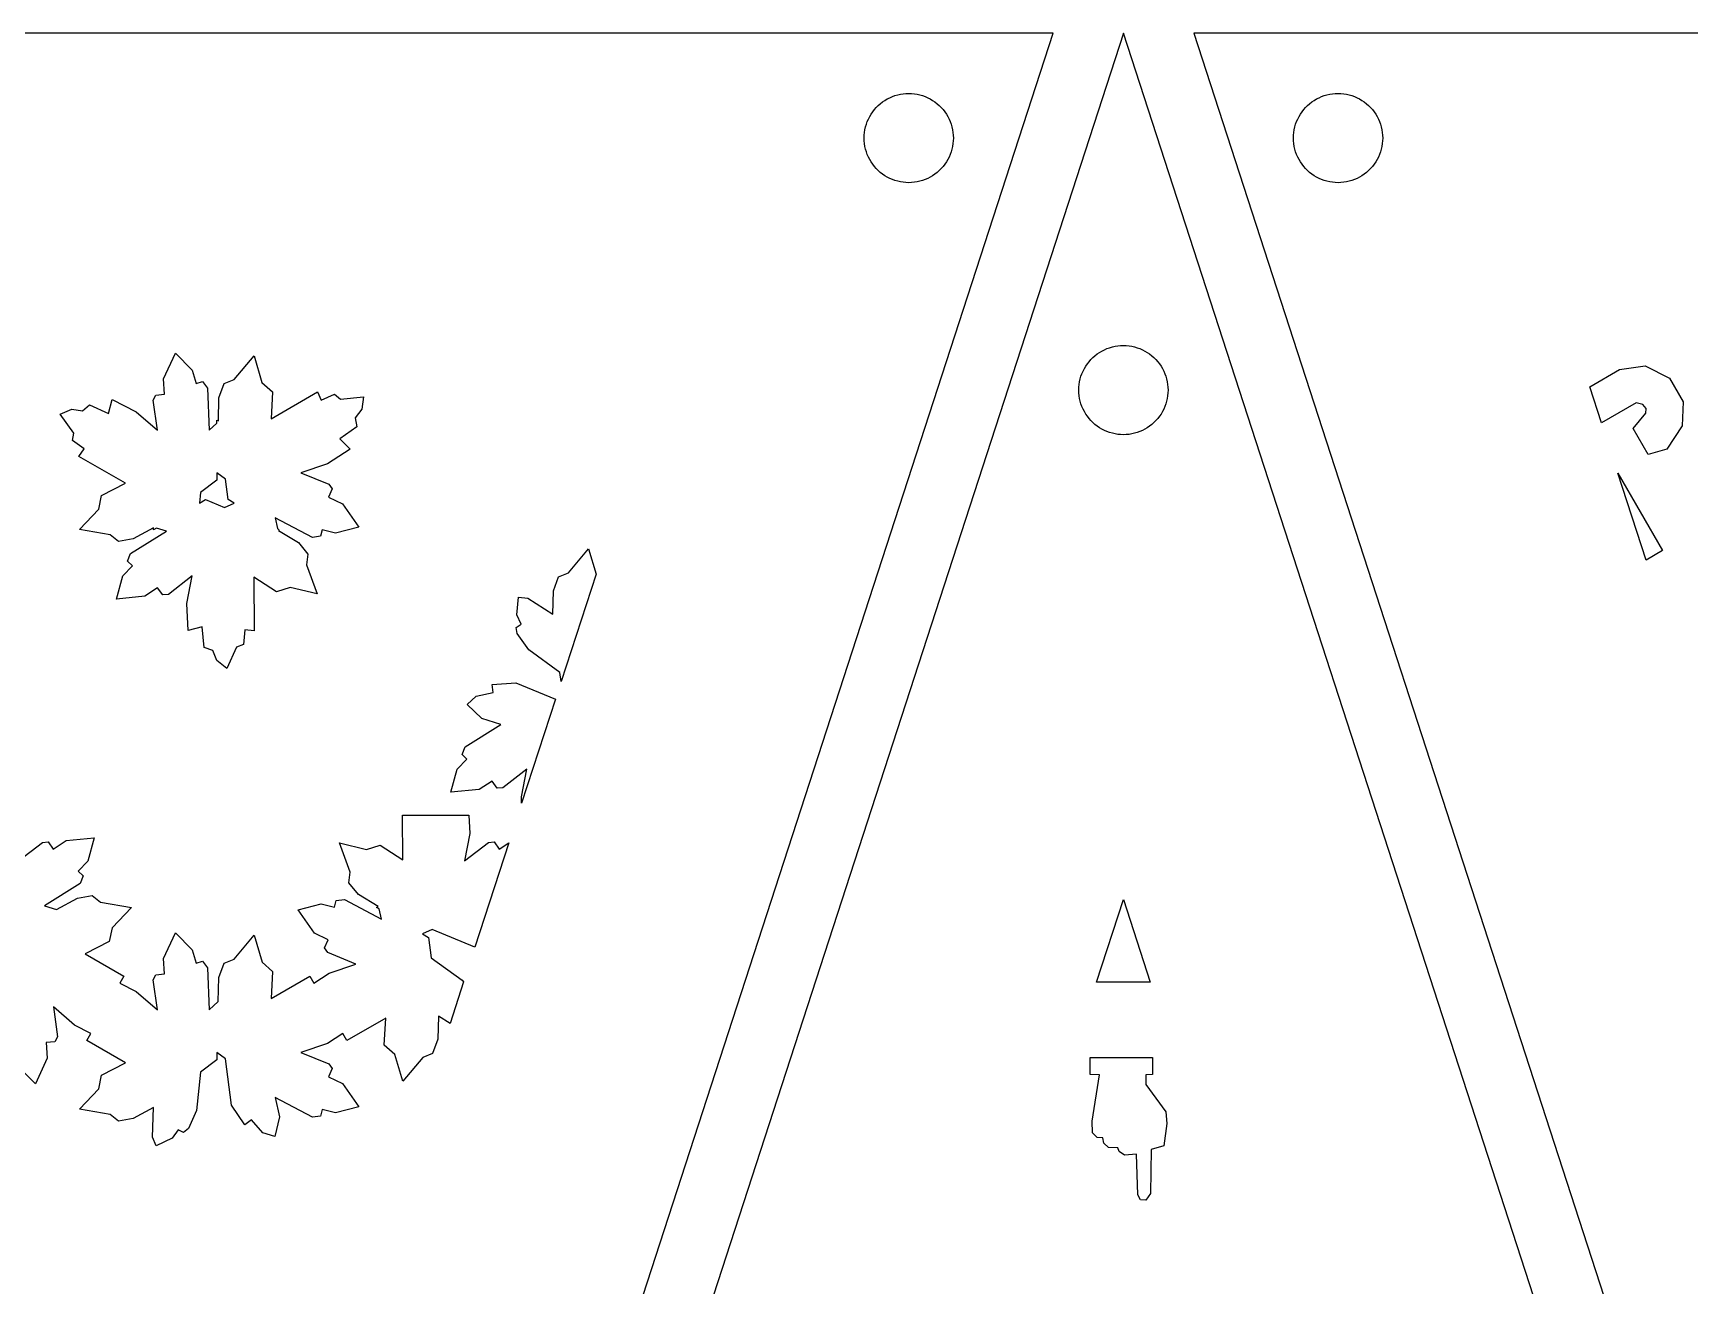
# Model space of a CAD drawing. Header units: metres. Extents: x 20 to 1108, y 20 to 485.
# Drawn here: x 593.2 to 667.5, y 428.5 to 484.7 of the extents above; entities that cross this region are included whole.
import ezdxf

# ---------------------------------------------------------------- set-up
doc = ezdxf.new("R2010")
doc.units = ezdxf.units.M

msp = doc.modelspace()

# ---------------------------------------------------------------- linework, layer by layer
for p, q in [((638.926, 484.652), (488.926, 484.652)), ((563.926, 253.826), (638.926, 484.652)), ((642.081, 484.652), (567.081, 253.826)), ((717.081, 253.826), (642.081, 484.652)), ((795.235, 484.652), (645.235, 484.652)), ((645.235, 484.652), (720.235, 253.826)), ((631.085, 481.408), (631.179, 481.491)), ((631.179, 481.491), (631.279, 481.569)), ((631.279, 481.569), (631.382, 481.639)), ((631.382, 481.639), (631.491, 481.703)), ((631.491, 481.703), (631.603, 481.76)), ((631.603, 481.76), (631.718, 481.81)), ((631.718, 481.81), (631.836, 481.853)), ((631.836, 481.853), (631.957, 481.888)), ((631.957, 481.888), (632.08, 481.915)), ((632.08, 481.915), (632.204, 481.935)), ((632.204, 481.935), (632.329, 481.946)), ((632.329, 481.946), (632.455, 481.95)), ((632.455, 481.95), (632.58, 481.946)), ((632.58, 481.946), (632.705, 481.935)), ((632.705, 481.935), (632.829, 481.915)), ((632.829, 481.915), (632.952, 481.888)), ((632.952, 481.888), (633.072, 481.853)), ((633.072, 481.853), (633.19, 481.81)), ((633.19, 481.81), (633.306, 481.76)), ((633.306, 481.76), (633.417, 481.703)), ((633.417, 481.703), (633.526, 481.639)), ((633.526, 481.639), (633.629, 481.569)), ((633.629, 481.569), (633.729, 481.491)), ((633.729, 481.491), (633.824, 481.408)), ((650.338, 481.408), (650.432, 481.491)), ((650.432, 481.491), (650.532, 481.569)), ((650.532, 481.569), (650.635, 481.639)), ((650.635, 481.639), (650.744, 481.703)), ((650.744, 481.703), (650.855, 481.76)), ((650.855, 481.76), (650.971, 481.81)), ((650.971, 481.81), (651.09, 481.853)), ((651.09, 481.853), (651.21, 481.888)), ((651.21, 481.888), (651.333, 481.915)), ((651.333, 481.915), (651.457, 481.935)), ((651.457, 481.935), (651.582, 481.946)), ((651.582, 481.946), (651.707, 481.95)), ((651.707, 481.95), (651.833, 481.946)), ((651.833, 481.946), (651.958, 481.935)), ((651.958, 481.935), (652.082, 481.915)), ((652.082, 481.915), (652.205, 481.888)), ((652.205, 481.888), (652.325, 481.853)), ((652.325, 481.853), (652.443, 481.81)), ((652.443, 481.81), (652.558, 481.76)), ((652.558, 481.76), (652.671, 481.703)), ((652.671, 481.703), (652.779, 481.639)), ((652.779, 481.639), (652.883, 481.569)), ((652.883, 481.569), (652.982, 481.491)), ((652.982, 481.491), (653.076, 481.408)), ((630.594, 480.687), (630.644, 480.802)), ((630.644, 480.802), (630.702, 480.913)), ((630.702, 480.913), (630.765, 481.022)), ((630.765, 481.022), (630.836, 481.126)), ((630.836, 481.126), (630.913, 481.225)), ((630.913, 481.225), (630.997, 481.319)), ((630.997, 481.319), (631.085, 481.408)), ((633.824, 481.408), (633.912, 481.319)), ((633.912, 481.319), (633.996, 481.225)), ((633.996, 481.225), (634.072, 481.126)), ((634.072, 481.126), (634.143, 481.022)), ((634.143, 481.022), (634.207, 480.913)), ((634.207, 480.913), (634.264, 480.802)), ((634.264, 480.802), (634.314, 480.687)), ((649.847, 480.687), (649.897, 480.802)), ((649.897, 480.802), (649.955, 480.913)), ((649.955, 480.913), (650.018, 481.022)), ((650.018, 481.022), (650.09, 481.126)), ((650.09, 481.126), (650.166, 481.225)), ((650.166, 481.225), (650.25, 481.319)), ((650.25, 481.319), (650.338, 481.408)), ((653.076, 481.408), (653.165, 481.319)), ((653.165, 481.319), (653.249, 481.225)), ((653.249, 481.225), (653.325, 481.126)), ((653.325, 481.126), (653.396, 481.022)), ((653.396, 481.022), (653.46, 480.913)), ((653.46, 480.913), (653.517, 480.802)), ((653.517, 480.802), (653.567, 480.687)), ((630.455, 479.95), (630.459, 480.075)), ((630.459, 480.075), (630.47, 480.201)), ((630.47, 480.201), (630.49, 480.325)), ((630.49, 480.325), (630.517, 480.447)), ((630.517, 480.447), (630.552, 480.569)), ((630.552, 480.569), (630.594, 480.687)), ((634.314, 480.687), (634.356, 480.569)), ((634.356, 480.569), (634.391, 480.447)), ((634.391, 480.447), (634.418, 480.325)), ((634.418, 480.325), (634.438, 480.201)), ((634.438, 480.201), (634.45, 480.075)), ((634.45, 480.075), (634.455, 479.95)), ((649.707, 479.95), (649.712, 480.075)), ((649.712, 480.075), (649.723, 480.201)), ((649.723, 480.201), (649.743, 480.325)), ((649.743, 480.325), (649.77, 480.447)), ((649.77, 480.447), (649.805, 480.569)), ((649.805, 480.569), (649.847, 480.687)), ((653.567, 480.687), (653.609, 480.569)), ((653.609, 480.569), (653.644, 480.447)), ((653.644, 480.447), (653.672, 480.325)), ((653.672, 480.325), (653.691, 480.201)), ((653.691, 480.201), (653.703, 480.075)), ((653.703, 480.075), (653.707, 479.95)), ((630.459, 479.824), (630.455, 479.95)), ((630.47, 479.699), (630.459, 479.824)), ((630.49, 479.575), (630.47, 479.699)), ((630.517, 479.453), (630.49, 479.575)), ((630.552, 479.332), (630.517, 479.453)), ((630.594, 479.214), (630.552, 479.332)), ((630.644, 479.099), (630.594, 479.214)), ((634.314, 479.214), (634.264, 479.099)), ((634.356, 479.332), (634.314, 479.214)), ((634.391, 479.453), (634.356, 479.332)), ((634.418, 479.575), (634.391, 479.453)), ((634.438, 479.699), (634.418, 479.575)), ((634.45, 479.824), (634.438, 479.699)), ((634.455, 479.95), (634.45, 479.824)), ((649.712, 479.824), (649.707, 479.95)), ((649.723, 479.699), (649.712, 479.824)), ((649.743, 479.575), (649.723, 479.699)), ((649.77, 479.453), (649.743, 479.575)), ((649.805, 479.332), (649.77, 479.453)), ((649.847, 479.214), (649.805, 479.332)), ((649.897, 479.099), (649.847, 479.214)), ((653.567, 479.214), (653.517, 479.099)), ((653.609, 479.332), (653.567, 479.214)), ((653.644, 479.453), (653.609, 479.332)), ((653.672, 479.575), (653.644, 479.453)), ((653.691, 479.699), (653.672, 479.575)), ((653.703, 479.824), (653.691, 479.699)), ((653.707, 479.95), (653.703, 479.824)), ((630.702, 478.986), (630.644, 479.099)), ((630.765, 478.878), (630.702, 478.986)), ((630.836, 478.775), (630.765, 478.878)), ((630.913, 478.675), (630.836, 478.775)), ((630.997, 478.581), (630.913, 478.675)), ((631.085, 478.492), (630.997, 478.581)), ((631.179, 478.409), (631.085, 478.492)), ((633.824, 478.492), (633.729, 478.409)), ((633.912, 478.581), (633.824, 478.492)), ((633.996, 478.675), (633.912, 478.581)), ((634.072, 478.775), (633.996, 478.675)), ((634.143, 478.878), (634.072, 478.775)), ((634.207, 478.986), (634.143, 478.878)), ((634.264, 479.099), (634.207, 478.986)), ((649.955, 478.986), (649.897, 479.099)), ((650.018, 478.878), (649.955, 478.986)), ((650.09, 478.775), (650.018, 478.878)), ((650.166, 478.675), (650.09, 478.775)), ((650.25, 478.581), (650.166, 478.675)), ((650.338, 478.492), (650.25, 478.581)), ((650.432, 478.409), (650.338, 478.492)), ((653.076, 478.492), (652.982, 478.409)), ((653.165, 478.581), (653.076, 478.492)), ((653.249, 478.675), (653.165, 478.581)), ((653.325, 478.775), (653.249, 478.675)), ((653.396, 478.878), (653.325, 478.775)), ((653.46, 478.986), (653.396, 478.878)), ((653.517, 479.099), (653.46, 478.986)), ((631.279, 478.332), (631.179, 478.409)), ((631.382, 478.262), (631.279, 478.332)), ((631.491, 478.197), (631.382, 478.262)), ((631.603, 478.141), (631.491, 478.197)), ((631.718, 478.091), (631.603, 478.141)), ((631.836, 478.048), (631.718, 478.091)), ((631.957, 478.013), (631.836, 478.048)), ((632.08, 477.986), (631.957, 478.013)), ((632.204, 477.966), (632.08, 477.986)), ((632.329, 477.954), (632.204, 477.966)), ((632.455, 477.95), (632.329, 477.954)), ((632.58, 477.954), (632.455, 477.95)), ((632.705, 477.966), (632.58, 477.954)), ((632.829, 477.986), (632.705, 477.966)), ((632.952, 478.013), (632.829, 477.986)), ((633.072, 478.048), (632.952, 478.013)), ((633.19, 478.091), (633.072, 478.048)), ((633.306, 478.141), (633.19, 478.091)), ((633.417, 478.197), (633.306, 478.141)), ((633.526, 478.262), (633.417, 478.197)), ((633.629, 478.332), (633.526, 478.262)), ((633.729, 478.409), (633.629, 478.332)), ((650.532, 478.332), (650.432, 478.409)), ((650.635, 478.262), (650.532, 478.332)), ((650.744, 478.197), (650.635, 478.262)), ((650.855, 478.141), (650.744, 478.197)), ((650.971, 478.091), (650.855, 478.141)), ((651.09, 478.048), (650.971, 478.091)), ((651.21, 478.013), (651.09, 478.048)), ((651.333, 477.986), (651.21, 478.013)), ((651.457, 477.966), (651.333, 477.986)), ((651.582, 477.954), (651.457, 477.966)), ((651.707, 477.95), (651.582, 477.954)), ((651.833, 477.954), (651.707, 477.95)), ((651.958, 477.966), (651.833, 477.954)), ((652.082, 477.986), (651.958, 477.966)), ((652.205, 478.013), (652.082, 477.986)), ((652.325, 478.048), (652.205, 478.013)), ((652.443, 478.091), (652.325, 478.048)), ((652.558, 478.141), (652.443, 478.091)), ((652.671, 478.197), (652.558, 478.141)), ((652.779, 478.262), (652.671, 478.197)), ((652.883, 478.332), (652.779, 478.262)), ((652.982, 478.409), (652.883, 478.332)), ((599.037, 469.156), (599.565, 470.312)), ((599.565, 470.312), (600.319, 469.544)), ((640.905, 470.271), (641.009, 470.341)), ((641.009, 470.341), (641.117, 470.405)), ((641.117, 470.405), (641.229, 470.462)), ((641.229, 470.462), (641.344, 470.512)), ((641.344, 470.512), (641.463, 470.554)), ((641.463, 470.554), (641.584, 470.589)), ((641.584, 470.589), (641.706, 470.617)), ((641.706, 470.617), (641.83, 470.636)), ((641.83, 470.636), (641.955, 470.649)), ((641.955, 470.649), (642.081, 470.652)), ((642.081, 470.652), (642.207, 470.649)), ((642.207, 470.649), (642.332, 470.636)), ((642.332, 470.636), (642.456, 470.617)), ((642.456, 470.617), (642.578, 470.589)), ((642.578, 470.589), (642.699, 470.554)), ((642.699, 470.554), (642.817, 470.512)), ((642.817, 470.512), (642.932, 470.462)), ((642.932, 470.462), (643.045, 470.405)), ((643.045, 470.405), (643.152, 470.341)), ((643.152, 470.341), (643.256, 470.271)), ((602.197, 469.123), (603.092, 470.195)), ((603.092, 470.195), (603.45, 468.992)), ((640.271, 469.504), (640.328, 469.616)), ((640.328, 469.616), (640.392, 469.725)), ((640.392, 469.725), (640.463, 469.828)), ((640.463, 469.828), (640.54, 469.927)), ((640.54, 469.927), (640.623, 470.022)), ((640.623, 470.022), (640.712, 470.11)), ((640.712, 470.11), (640.806, 470.193)), ((640.806, 470.193), (640.905, 470.271)), ((643.256, 470.271), (643.355, 470.193)), ((643.355, 470.193), (643.45, 470.11)), ((643.45, 470.11), (643.539, 470.022)), ((643.539, 470.022), (643.622, 469.927)), ((643.622, 469.927), (643.699, 469.828)), ((643.699, 469.828), (643.769, 469.725)), ((643.769, 469.725), (643.834, 469.616)), ((643.834, 469.616), (643.89, 469.504)), ((663.002, 468.805), (664.323, 469.569)), ((664.323, 469.569), (665.475, 469.735)), ((665.475, 469.735), (666.568, 469.194)), ((599.078, 468.463), (599.037, 469.156)), ((600.319, 469.544), (600.492, 468.949)), ((600.492, 468.949), (600.783, 469.035)), ((600.783, 469.035), (601.01, 468.743)), ((601.519, 468.312), (601.751, 468.946)), ((601.751, 468.946), (602.197, 469.123)), ((603.45, 468.992), (603.921, 468.57)), ((640.085, 468.778), (640.096, 468.903)), ((640.096, 468.903), (640.116, 469.027)), ((640.116, 469.027), (640.143, 469.151)), ((640.143, 469.151), (640.178, 469.271)), ((640.178, 469.271), (640.221, 469.388)), ((640.221, 469.388), (640.271, 469.504)), ((643.89, 469.504), (643.94, 469.388)), ((643.94, 469.388), (643.983, 469.271)), ((643.983, 469.271), (644.018, 469.151)), ((644.018, 469.151), (644.046, 469.027)), ((644.046, 469.027), (644.065, 468.903)), ((644.065, 468.903), (644.077, 468.778)), ((666.568, 469.194), (667.18, 468.134)), ((596.566, 467.605), (596.737, 468.235)), ((596.737, 468.235), (597.806, 467.679)), ((598.575, 468.2), (598.683, 468.424)), ((598.76, 466.854), (598.575, 468.2)), ((598.683, 468.424), (599.078, 468.463)), ((601.01, 468.743), (601.079, 466.856)), ((601.494, 467.271), (601.519, 468.312)), ((603.856, 467.362), (605.941, 468.573)), ((603.921, 468.57), (603.856, 467.362)), ((605.941, 468.573), (606.111, 468.197)), ((606.111, 468.197), (606.709, 468.471)), ((606.709, 468.471), (606.968, 468.251)), ((606.968, 468.251), (608.006, 468.356)), ((608.006, 468.356), (607.93, 467.797)), ((640.081, 468.652), (640.085, 468.778)), ((640.085, 468.527), (640.081, 468.652)), ((640.096, 468.402), (640.085, 468.527)), ((640.116, 468.277), (640.096, 468.402)), ((640.143, 468.155), (640.116, 468.277)), ((640.178, 468.034), (640.143, 468.155)), ((644.018, 468.155), (643.983, 468.034)), ((644.046, 468.277), (644.018, 468.155)), ((644.065, 468.402), (644.046, 468.277)), ((644.077, 468.527), (644.065, 468.402)), ((644.077, 468.778), (644.081, 468.652)), ((644.081, 468.652), (644.077, 468.527)), ((663.527, 467.188), (663.002, 468.805)), ((665.077, 468.083), (663.527, 467.188)), ((665.368, 468.005), (665.077, 468.083)), ((667.18, 468.134), (667.142, 467.058)), ((594.397, 467.577), (594.92, 467.791)), ((595.007, 466.729), (594.397, 467.577)), ((594.92, 467.791), (595.404, 467.725)), ((595.404, 467.725), (595.711, 467.994)), ((595.711, 467.994), (596.566, 467.605)), ((597.806, 467.679), (598.76, 466.854)), ((607.93, 467.797), (607.631, 467.41)), ((607.631, 467.41), (607.71, 467.01)), ((640.221, 467.916), (640.178, 468.034)), ((640.271, 467.801), (640.221, 467.916)), ((640.328, 467.69), (640.271, 467.801)), ((640.392, 467.581), (640.328, 467.69)), ((640.463, 467.478), (640.392, 467.581)), ((640.54, 467.377), (640.463, 467.478)), ((640.623, 467.283), (640.54, 467.377)), ((643.622, 467.377), (643.539, 467.283)), ((643.699, 467.478), (643.622, 467.377)), ((643.769, 467.581), (643.699, 467.478)), ((643.834, 467.69), (643.769, 467.581)), ((643.89, 467.801), (643.834, 467.69)), ((643.94, 467.916), (643.89, 467.801)), ((643.983, 468.034), (643.94, 467.916)), ((664.941, 466.93), (665.513, 467.625)), ((665.516, 467.824), (665.368, 468.005)), ((665.513, 467.625), (665.516, 467.824)), ((594.948, 466.399), (595.007, 466.729)), ((601.079, 466.856), (601.427, 467.174)), ((601.427, 467.174), (601.427, 467.31)), ((601.427, 467.31), (601.494, 467.271)), ((607.71, 467.01), (606.946, 466.465)), ((640.712, 467.194), (640.623, 467.283)), ((640.806, 467.111), (640.712, 467.194)), ((640.905, 467.034), (640.806, 467.111)), ((641.009, 466.964), (640.905, 467.034)), ((641.117, 466.901), (641.009, 466.964)), ((641.229, 466.843), (641.117, 466.901)), ((641.344, 466.793), (641.229, 466.843)), ((641.463, 466.75), (641.344, 466.793)), ((641.584, 466.715), (641.463, 466.75)), ((641.706, 466.689), (641.584, 466.715)), ((641.83, 466.668), (641.706, 466.689)), ((641.955, 466.656), (641.83, 466.668)), ((642.081, 466.652), (641.955, 466.656)), ((642.207, 466.656), (642.081, 466.652)), ((642.332, 466.668), (642.207, 466.656)), ((642.456, 466.689), (642.332, 466.668)), ((642.578, 466.715), (642.456, 466.689)), ((642.699, 466.75), (642.578, 466.715)), ((642.817, 466.793), (642.699, 466.75)), ((642.932, 466.843), (642.817, 466.793)), ((643.045, 466.901), (642.932, 466.843)), ((643.152, 466.964), (643.045, 466.901)), ((643.256, 467.034), (643.152, 466.964)), ((643.355, 467.111), (643.256, 467.034)), ((643.45, 467.194), (643.355, 467.111)), ((643.539, 467.283), (643.45, 467.194)), ((665.614, 465.763), (664.941, 466.93)), ((667.142, 467.058), (666.445, 466.001)), ((595.482, 466.015), (594.948, 466.399)), ((595.242, 465.681), (595.482, 466.015)), ((607.406, 466.001), (606.385, 465.35)), ((606.946, 466.465), (607.406, 466.001)), ((666.445, 466.001), (665.614, 465.763)), ((597.332, 464.479), (595.242, 465.681)), ((606.385, 465.35), (605.197, 464.941)), ((596.252, 463.931), (597.332, 464.479)), ((601.426, 464.62), (600.692, 464.059)), ((601.427, 464.939), (601.426, 464.62)), ((601.811, 464.662), (601.427, 464.939)), ((601.931, 463.747), (601.811, 464.662)), ((605.197, 464.941), (606.455, 464.429)), ((606.455, 464.429), (606.596, 464.221)), ((664.26, 464.931), (666.263, 461.462)), ((665.526, 461.037), (664.26, 464.931)), ((596.126, 463.313), (596.252, 463.931)), ((600.692, 464.059), (600.644, 463.588)), ((600.644, 463.588), (600.923, 463.746)), ((600.923, 463.746), (601.773, 463.393)), ((602.207, 463.588), (601.931, 463.747)), ((606.596, 464.221), (606.435, 463.86)), ((606.435, 463.86), (607.053, 463.551)), ((595.259, 462.401), (596.126, 463.313)), ((601.773, 463.393), (602.207, 463.588)), ((605.711, 462.043), (604.041, 462.931)), ((604.041, 462.931), (604.145, 462.455)), ((607.053, 463.551), (607.789, 462.515)), ((596.636, 462.165), (595.259, 462.401)), ((597.012, 461.864), (596.636, 462.165)), ((597.558, 461.326), (599.161, 462.327)), ((598.592, 462.478), (597.679, 461.982)), ((598.588, 462.384), (598.592, 462.478)), ((598.714, 462.468), (598.588, 462.384)), ((599.161, 462.327), (598.714, 462.468)), ((604.145, 462.455), (604.221, 462.378)), ((604.221, 462.378), (604.194, 462.363)), ((604.194, 462.363), (605.081, 461.822)), ((606.147, 462.393), (606.077, 462.098)), ((606.747, 462.244), (606.147, 462.393)), ((607.789, 462.515), (606.747, 462.244)), ((597.679, 461.982), (597.012, 461.864)), ((605.081, 461.822), (605.513, 461.304)), ((606.077, 462.098), (605.711, 462.043)), ((617.196, 460.463), (618.091, 461.535)), ((618.091, 461.535), (618.429, 460.402)), ((666.263, 461.462), (665.526, 461.037)), ((597.21, 460.324), (597.641, 460.774)), ((597.42, 460.98), (597.558, 461.326)), ((597.641, 460.774), (597.42, 460.98)), ((605.513, 461.304), (605.444, 460.823)), ((605.444, 460.823), (605.927, 459.515)), ((596.925, 459.289), (597.21, 460.324)), ((600.322, 460.32), (599.251, 459.486)), ((600.084, 459.085), (600.322, 460.32)), ((604.103, 459.612), (603.091, 460.272)), ((603.091, 460.272), (603.097, 457.86)), ((616.519, 459.652), (616.75, 460.286)), ((616.75, 460.286), (617.196, 460.463)), ((618.429, 460.402), (616.865, 455.585)), ((598.189, 459.409), (596.925, 459.289)), ((598.767, 459.79), (598.189, 459.409)), ((598.998, 459.469), (598.767, 459.79)), ((599.251, 459.486), (598.998, 459.469)), ((604.709, 459.808), (604.103, 459.612)), ((605.927, 459.515), (604.709, 459.808)), ((614.884, 458.584), (614.95, 459.37)), ((614.95, 459.37), (615.369, 459.326)), ((615.369, 459.326), (616.493, 458.611)), ((616.493, 458.611), (616.519, 459.652)), ((600.137, 457.879), (600.084, 459.085)), ((615.077, 458.158), (614.884, 458.584)), ((600.769, 458.045), (600.137, 457.879)), ((600.856, 457.11), (600.769, 458.045)), ((602.687, 457.903), (602.621, 457.247)), ((603.097, 457.86), (602.687, 457.903)), ((614.855, 458.017), (615.077, 458.158)), ((614.899, 457.736), (614.855, 458.017)), ((615.42, 457.005), (614.899, 457.736)), ((601.245, 456.979), (600.856, 457.11)), ((601.429, 456.527), (601.245, 456.979)), ((602.303, 457.134), (601.875, 456.181)), ((602.621, 457.247), (602.303, 457.134)), ((616.809, 456.002), (615.42, 457.005)), ((601.875, 456.181), (601.429, 456.527)), ((613.773, 455.454), (614.835, 455.537)), ((613.821, 455.091), (613.773, 455.454)), ((614.835, 455.537), (616.609, 454.801)), ((616.865, 455.585), (616.809, 456.002)), ((612.648, 454.555), (613.054, 454.936)), ((613.054, 454.936), (613.821, 455.091)), ((616.609, 454.801), (615.095, 450.142)), ((613.312, 453.935), (612.648, 454.555)), ((612.558, 452.666), (614.16, 453.666)), ((614.16, 453.666), (613.312, 453.935)), ((612.421, 452.319), (612.558, 452.666)), ((612.21, 451.664), (612.641, 452.113)), ((612.641, 452.113), (612.421, 452.319)), ((611.925, 450.629), (612.21, 451.664)), ((613.767, 451.13), (613.189, 450.748)), ((613.998, 450.808), (613.767, 451.13)), ((615.321, 451.66), (614.25, 450.826)), ((615.083, 450.425), (615.321, 451.66)), ((613.189, 450.748), (611.925, 450.629)), ((614.25, 450.826), (613.998, 450.808)), ((615.095, 450.142), (615.083, 450.425)), ((609.762, 447.597), (609.757, 449.605)), ((609.757, 449.605), (612.733, 449.605)), ((612.733, 449.605), (612.77, 448.783)), ((612.77, 448.783), (612.532, 447.548)), ((592.531, 447.547), (593.602, 448.382)), ((593.602, 448.382), (593.854, 448.4)), ((593.854, 448.4), (594.085, 448.077)), ((594.085, 448.077), (594.663, 448.459)), ((594.663, 448.459), (595.928, 448.578)), ((595.928, 448.578), (595.642, 447.544)), ((607.41, 447.044), (606.925, 448.353)), ((606.925, 448.353), (608.144, 448.061)), ((608.144, 448.061), (608.749, 448.256)), ((608.749, 448.256), (609.762, 447.597)), ((612.532, 447.548), (613.603, 448.382)), ((614.518, 448.363), (612.996, 443.68)), ((613.603, 448.382), (613.855, 448.4)), ((613.855, 448.4), (614.085, 448.078)), ((614.085, 448.078), (614.518, 448.363)), ((595.642, 447.544), (595.211, 447.095)), ((595.294, 446.541), (593.692, 445.542)), ((595.211, 447.095), (595.432, 446.888)), ((595.432, 446.888), (595.294, 446.541)), ((607.339, 446.565), (607.41, 447.044)), ((607.772, 446.045), (607.339, 446.565)), ((594.229, 445.372), (595.172, 445.886)), ((595.172, 445.886), (595.838, 446.003)), ((595.838, 446.003), (596.215, 445.703)), ((606.777, 445.771), (607.144, 445.824)), ((607.144, 445.824), (608.812, 444.937)), ((608.661, 445.505), (607.772, 446.045)), ((640.877, 442.113), (642.081, 445.819)), ((642.081, 445.819), (643.285, 442.112)), ((593.692, 445.542), (594.229, 445.372)), ((596.215, 445.703), (597.593, 445.466)), ((597.593, 445.466), (596.727, 444.554)), ((605.065, 445.353), (606.108, 445.623)), ((605.8, 444.316), (605.065, 445.353)), ((606.108, 445.623), (606.707, 445.476)), ((606.707, 445.476), (606.777, 445.771)), ((608.58, 445.462), (608.661, 445.505)), ((608.711, 445.396), (608.58, 445.462)), ((608.812, 444.937), (608.711, 445.396)), ((596.727, 444.554), (596.598, 443.937)), ((599.036, 443.174), (599.565, 444.327)), ((599.565, 444.327), (600.319, 443.562)), ((606.418, 444.008), (605.8, 444.316)), ((611.081, 444.475), (610.647, 444.28)), ((612.996, 443.68), (611.081, 444.475)), ((596.598, 443.937), (595.519, 443.388)), ((600.319, 443.562), (600.492, 442.968)), ((602.197, 443.141), (603.092, 444.214)), ((603.092, 444.214), (603.451, 443.013)), ((606.256, 443.647), (606.418, 444.008)), ((606.398, 443.439), (606.256, 443.647)), ((610.647, 444.28), (610.922, 444.12)), ((610.922, 444.12), (611.043, 443.206)), ((595.519, 443.388), (597.261, 442.387)), ((599.078, 442.482), (599.036, 443.174)), ((600.492, 442.968), (600.784, 443.054)), ((600.784, 443.054), (601.01, 442.762)), ((601.517, 442.33), (601.751, 442.965)), ((601.751, 442.965), (602.197, 443.141)), ((603.451, 443.013), (603.921, 442.59)), ((607.657, 442.927), (606.398, 443.439)), ((606.465, 442.518), (607.657, 442.927)), ((611.043, 443.206), (612.432, 442.202)), ((597.261, 442.387), (597.082, 442.074)), ((597.082, 442.074), (597.808, 441.694)), ((598.574, 442.217), (598.683, 442.443)), ((598.758, 440.871), (598.574, 442.217)), ((598.683, 442.443), (599.078, 442.482)), ((601.01, 442.762), (601.079, 440.874)), ((601.491, 441.252), (601.517, 442.33)), ((603.921, 442.59), (603.856, 441.38)), ((603.856, 441.38), (605.594, 442.389)), ((605.594, 442.389), (605.775, 442.075)), ((605.775, 442.075), (606.465, 442.518)), ((612.49, 442.122), (611.885, 440.262)), ((612.432, 442.202), (612.49, 442.122)), ((643.285, 442.112), (640.877, 442.113)), ((597.808, 441.694), (598.758, 440.871)), ((595.045, 440.19), (594.093, 441.014)), ((594.093, 441.014), (594.278, 439.667)), ((601.079, 440.874), (601.491, 441.252)), ((611.36, 440.596), (611.334, 439.556)), ((611.885, 440.262), (611.36, 440.596)), ((595.772, 439.813), (595.045, 440.19)), ((608.999, 440.505), (607.259, 439.496)), ((608.932, 439.296), (608.999, 440.505)), ((594.167, 439.443), (593.776, 439.404)), ((593.776, 439.404), (593.817, 438.712)), ((594.278, 439.667), (594.167, 439.443)), ((595.59, 439.498), (595.772, 439.813)), ((597.334, 438.497), (595.59, 439.498)), ((606.385, 439.368), (605.199, 438.958)), ((607.079, 439.81), (606.385, 439.368)), ((607.259, 439.496), (607.079, 439.81)), ((609.403, 438.874), (608.932, 439.296)), ((611.334, 439.556), (611.103, 438.921)), ((593.817, 438.712), (593.288, 437.56)), ((596.254, 437.949), (597.334, 438.497)), ((601.426, 438.638), (600.692, 438.076)), ((601.811, 438.68), (601.426, 438.958)), ((601.426, 438.958), (601.426, 438.638)), ((602.084, 436.597), (601.811, 438.68)), ((605.199, 438.958), (606.455, 438.447)), ((606.455, 438.447), (606.596, 438.239)), ((609.761, 437.672), (609.403, 438.874)), ((610.657, 438.745), (609.761, 437.672)), ((611.103, 438.921), (610.657, 438.745)), ((640.589, 437.981), (640.589, 438.745)), ((640.589, 438.745), (643.389, 438.745)), ((643.389, 438.745), (643.389, 437.98)), ((593.288, 437.56), (592.534, 438.324)), ((596.126, 437.332), (596.254, 437.949)), ((600.692, 438.076), (600.519, 436.369)), ((606.596, 438.239), (606.435, 437.877)), ((606.435, 437.877), (607.053, 437.57)), ((641.013, 437.968), (640.589, 437.981)), ((640.68, 435.881), (641.013, 437.968)), ((643.389, 437.98), (643.091, 437.968)), ((643.091, 437.968), (643.091, 437.523)), ((595.259, 436.419), (596.126, 437.332)), ((605.709, 436.063), (604.041, 436.949)), ((604.041, 436.949), (604.232, 436.082)), ((607.053, 437.57), (607.789, 436.534)), ((643.091, 437.523), (643.981, 436.302)), ((596.636, 436.183), (595.259, 436.419)), ((597.013, 435.882), (596.636, 436.183)), ((598.592, 436.497), (597.679, 436)), ((598.535, 435.169), (598.592, 436.497)), ((600.519, 436.369), (600.151, 435.559)), ((602.687, 435.72), (602.084, 436.597)), ((606.147, 436.411), (606.077, 436.115)), ((606.746, 436.263), (606.147, 436.411)), ((607.789, 436.534), (606.746, 436.263)), ((643.981, 436.302), (644.029, 435.777)), ((597.679, 436), (597.013, 435.882)), ((599.693, 435.497), (599.42, 435.117)), ((599.925, 435.376), (599.693, 435.497)), ((600.151, 435.559), (599.925, 435.376)), ((602.977, 435.944), (602.687, 435.72)), ((603.494, 435.356), (602.977, 435.944)), ((604.232, 436.082), (604.027, 435.195)), ((606.077, 436.115), (605.709, 436.063)), ((640.692, 435.362), (640.68, 435.881)), ((644.029, 435.777), (643.892, 434.779)), ((598.708, 434.779), (598.535, 435.169)), ((599.42, 435.117), (598.708, 434.779)), ((604.027, 435.195), (603.494, 435.356)), ((640.897, 435.146), (640.692, 435.362)), ((641.16, 435.133), (640.897, 435.146)), ((641.207, 434.894), (641.16, 435.133)), ((641.41, 434.699), (641.207, 434.894)), ((641.823, 434.689), (641.41, 434.699)), ((641.891, 434.519), (641.823, 434.689)), ((643.892, 434.779), (643.321, 434.619)), ((642.123, 434.367), (641.891, 434.519)), ((642.669, 434.402), (642.123, 434.367)), ((642.726, 432.586), (642.669, 434.402)), ((643.321, 434.619), (643.297, 432.643)), ((642.852, 432.365), (642.726, 432.586)), ((643.297, 432.643), (643.081, 432.343)), ((643.081, 432.343), (642.852, 432.365))]:
    msp.add_line(p, q)

doc.saveas('drawing.dxf')
